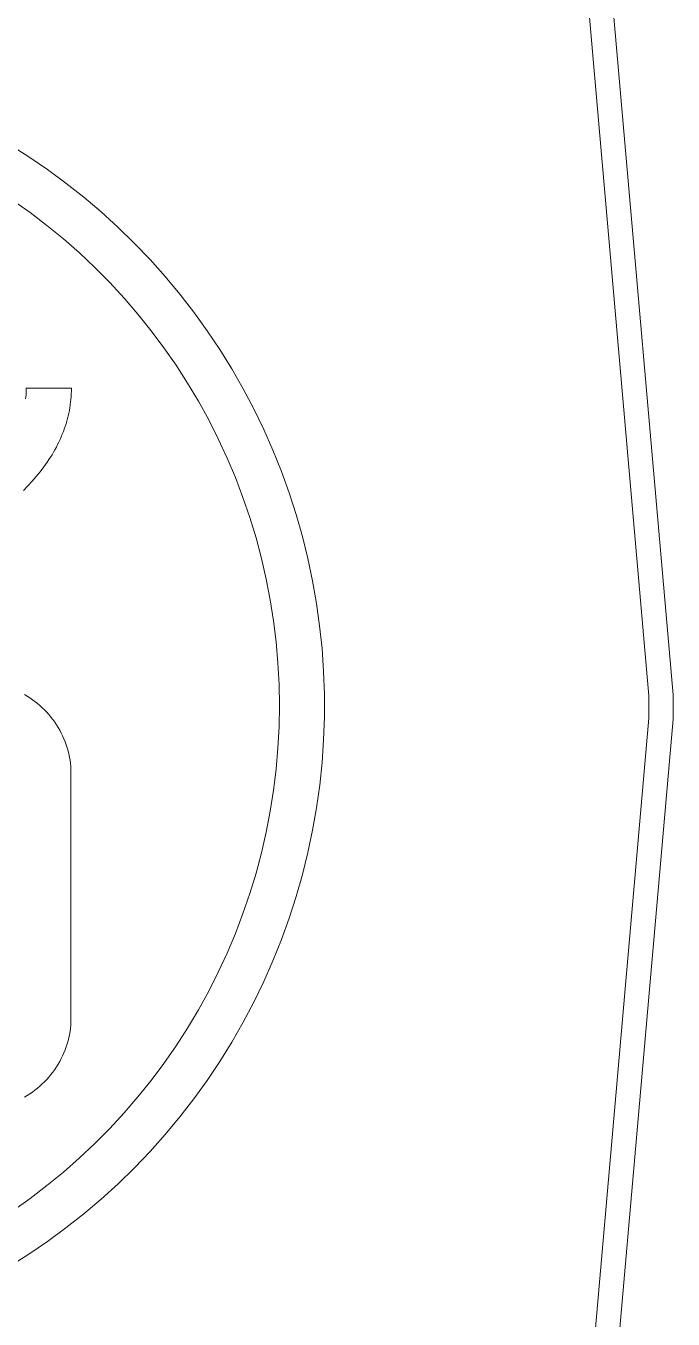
# Model space of a CAD drawing. Header units: inches. Extents: x -10 to 196, y -2 to 124.
# Drawn here: x 110.232 to 111.28, y 56.934 to 59.028 of the extents above; entities that cross this region are included whole.
import ezdxf

# ---------------------------------------------------------------- set-up
doc = ezdxf.new("R2010")
doc.units = ezdxf.units.IN
doc.layers.add('ZANO_R', color=7, linetype='Continuous', lineweight=0)

msp = doc.modelspace()

# ---------------------------------------------------------------- linework, layer by layer
at = {"layer": 'ZANO_R'}
for p, q in [((111.24091, 57.94339), (111.02949, 60.36051)), ((111.28028, 57.94511), (111.06871, 60.36394)), ((110.20506, 58.83579), (110.23624, 58.81606)), ((110.23624, 58.81606), (110.26672, 58.79526)), ((110.26672, 58.79526), (110.29646, 58.77342)), ((110.29646, 58.77342), (110.32543, 58.75055)), ((110.23854, 58.72559), (110.21049, 58.74545)), ((110.32543, 58.75055), (110.35358, 58.7267)), ((110.26588, 58.70476), (110.23854, 58.72559)), ((110.35358, 58.7267), (110.38089, 58.70188)), ((110.29248, 58.683), (110.26588, 58.70476)), ((110.38089, 58.70188), (110.40732, 58.67613)), ((110.31831, 58.66033), (110.29248, 58.683)), ((110.34333, 58.63678), (110.31831, 58.66033)), ((110.40732, 58.67613), (110.43284, 58.64948)), ((110.43284, 58.64948), (110.45742, 58.62196)), ((110.36753, 58.61237), (110.34333, 58.63678)), ((110.45742, 58.62196), (110.48103, 58.5936)), ((110.39086, 58.58714), (110.36753, 58.61237)), ((110.4133, 58.56112), (110.39086, 58.58714)), ((110.48103, 58.5936), (110.50365, 58.56444)), ((110.43483, 58.53433), (110.4133, 58.56112)), ((110.50365, 58.56444), (110.52523, 58.53452)), ((110.45541, 58.50681), (110.43483, 58.53433)), ((110.52523, 58.53452), (110.54577, 58.50386)), ((110.47502, 58.47859), (110.45541, 58.50681)), ((110.54577, 58.50386), (110.56523, 58.47251)), ((110.49365, 58.44971), (110.47502, 58.47859)), ((110.56523, 58.47251), (110.58358, 58.4405)), ((110.51126, 58.42019), (110.49365, 58.44971)), ((110.23163, 58.4275), (110.23197, 58.43091)), ((110.23197, 58.43091), (110.23221, 58.43433)), ((110.23221, 58.43433), (110.23235, 58.43776)), ((110.23235, 58.43776), (110.2324, 58.4412)), ((110.2324, 58.4412), (110.3054, 58.4412)), ((110.30519, 58.43219), (110.30493, 58.4277)), ((110.30535, 58.43668), (110.30519, 58.43219)), ((110.3054, 58.4412), (110.30535, 58.43668)), ((110.58358, 58.4405), (110.60082, 58.40787)), ((110.2312, 58.42409), (110.23163, 58.4275)), ((110.30286, 58.40994), (110.30209, 58.40554)), ((110.30353, 58.41436), (110.30286, 58.40994)), ((110.3041, 58.41879), (110.30353, 58.41436)), ((110.30457, 58.42324), (110.3041, 58.41879)), ((110.30493, 58.4277), (110.30457, 58.42324)), ((110.52784, 58.39009), (110.51126, 58.42019)), ((110.60082, 58.40787), (110.61692, 58.37466)), ((110.29801, 58.38813), (110.29674, 58.38383)), ((110.29918, 58.39246), (110.29801, 58.38813)), ((110.30025, 58.3968), (110.29918, 58.39246)), ((110.30122, 58.40116), (110.30025, 58.3968)), ((110.30209, 58.40554), (110.30122, 58.40116)), ((110.54336, 58.35943), (110.52784, 58.39009)), ((110.29071, 58.3668), (110.28896, 58.3626)), ((110.29236, 58.37103), (110.29071, 58.3668)), ((110.29392, 58.37528), (110.29236, 58.37103)), ((110.29538, 58.37954), (110.29392, 58.37528)), ((110.29674, 58.38383), (110.29538, 58.37954)), ((110.61692, 58.37466), (110.63185, 58.34092)), ((110.28103, 58.34599), (110.27882, 58.34189)), ((110.28315, 58.35011), (110.28103, 58.34599)), ((110.28518, 58.35425), (110.28315, 58.35011)), ((110.28712, 58.35841), (110.28518, 58.35425)), ((110.28896, 58.3626), (110.28712, 58.35841)), ((110.5578, 58.32825), (110.54336, 58.35943)), ((110.26906, 58.32573), (110.26639, 58.32175)), ((110.27163, 58.32973), (110.26906, 58.32573)), ((110.27412, 58.33376), (110.27163, 58.32973)), ((110.27651, 58.33782), (110.27412, 58.33376)), ((110.27882, 58.34189), (110.27651, 58.33782)), ((110.57116, 58.29658), (110.5578, 58.32825)), ((110.63185, 58.34092), (110.6456, 58.30668)), ((110.25486, 58.30606), (110.24857, 58.29837)), ((110.2608, 58.31385), (110.25486, 58.30606)), ((110.26364, 58.31779), (110.2608, 58.31385)), ((110.26639, 58.32175), (110.26364, 58.31779)), ((110.6456, 58.30668), (110.65815, 58.27198)), ((110.23498, 58.2833), (110.22769, 58.27593)), ((110.24194, 58.29078), (110.23498, 58.2833)), ((110.24857, 58.29837), (110.24194, 58.29078)), ((110.58341, 58.26447), (110.57116, 58.29658)), ((110.59454, 58.23196), (110.58341, 58.26447)), ((110.65815, 58.27198), (110.6695, 58.23687)), ((110.60453, 58.19908), (110.59454, 58.23196)), ((110.6695, 58.23687), (110.67961, 58.20138)), ((110.61338, 58.16587), (110.60453, 58.19908)), ((110.67961, 58.20138), (110.68849, 58.16556)), ((110.62106, 58.13237), (110.61338, 58.16587)), ((110.68849, 58.16556), (110.69613, 58.12946)), ((110.62758, 58.09863), (110.62106, 58.13237)), ((110.69613, 58.12946), (110.7025, 58.09312)), ((110.63293, 58.06468), (110.62758, 58.09863)), ((110.7025, 58.09312), (110.70761, 58.05657)), ((110.63709, 58.03057), (110.63293, 58.06468)), ((110.70761, 58.05657), (110.71145, 58.01987)), ((110.64007, 57.99633), (110.63709, 58.03057)), ((110.71145, 58.01987), (110.71401, 57.98306)), ((110.64186, 57.96201), (110.64007, 57.99633)), ((110.71401, 57.98306), (110.71529, 57.94618)), ((110.64245, 57.92765), (110.64186, 57.96201)), ((110.22919, 57.94545), (110.23363, 57.94285)), ((110.23363, 57.94285), (110.23799, 57.9401)), ((110.23799, 57.9401), (110.24224, 57.9372)), ((110.24224, 57.9372), (110.24639, 57.93415)), ((110.24639, 57.93415), (110.25044, 57.93096)), ((110.25044, 57.93096), (110.25437, 57.92764)), ((110.25437, 57.92764), (110.25818, 57.92418)), ((110.64185, 57.89329), (110.64245, 57.92765)), ((110.71529, 57.94618), (110.71529, 57.90928)), ((111.24091, 57.94339), (111.24091, 57.90745)), ((111.28028, 57.90573), (111.28028, 57.94511)), ((110.25818, 57.92418), (110.26188, 57.92059)), ((110.26188, 57.92059), (110.26544, 57.91687)), ((110.26544, 57.91687), (110.26888, 57.91304)), ((110.26888, 57.91304), (110.27218, 57.90909)), ((110.27218, 57.90909), (110.27535, 57.90502)), ((110.27535, 57.90502), (110.27837, 57.90085)), ((110.71529, 57.90928), (110.71401, 57.8724)), ((111.02949, 55.49033), (111.24091, 57.90745)), ((111.06871, 55.4869), (111.28028, 57.90573)), ((110.27837, 57.90085), (110.28124, 57.89658)), ((110.28124, 57.89658), (110.28397, 57.89221)), ((110.28397, 57.89221), (110.28654, 57.88775)), ((110.28654, 57.88775), (110.28896, 57.8832)), ((110.64006, 57.85897), (110.64185, 57.89329)), ((110.28896, 57.8832), (110.29122, 57.87857)), ((110.29122, 57.87857), (110.29332, 57.87387)), ((110.29332, 57.87387), (110.29525, 57.8691)), ((110.29525, 57.8691), (110.29702, 57.86426)), ((110.29702, 57.86426), (110.29862, 57.85937)), ((110.71401, 57.8724), (110.71145, 57.83559)), ((110.29862, 57.85937), (110.30005, 57.85442)), ((110.30005, 57.85442), (110.30131, 57.84943)), ((110.30131, 57.84943), (110.3024, 57.84439)), ((110.3024, 57.84439), (110.30331, 57.83932)), ((110.63708, 57.82473), (110.64006, 57.85897)), ((110.30331, 57.83932), (110.30404, 57.83423)), ((110.30404, 57.83423), (110.3046, 57.82911)), ((110.3046, 57.82911), (110.3046, 57.41021)), ((110.63292, 57.79062), (110.63708, 57.82473)), ((110.71145, 57.83559), (110.70762, 57.79889)), ((110.62757, 57.75667), (110.63292, 57.79062)), ((110.70762, 57.79889), (110.70251, 57.76235)), ((110.70251, 57.76235), (110.69614, 57.726)), ((110.62105, 57.72293), (110.62757, 57.75667)), ((110.61336, 57.68944), (110.62105, 57.72293)), ((110.69614, 57.726), (110.68851, 57.6899)), ((110.60451, 57.65623), (110.61336, 57.68944)), ((110.68851, 57.6899), (110.67964, 57.65408)), ((110.59451, 57.62335), (110.60451, 57.65623)), ((110.67964, 57.65408), (110.66952, 57.61859)), ((110.58338, 57.59083), (110.59451, 57.62335)), ((110.66952, 57.61859), (110.65818, 57.58348)), ((110.57113, 57.55873), (110.58338, 57.59083)), ((110.65818, 57.58348), (110.64563, 57.54878)), ((110.55777, 57.52706), (110.57113, 57.55873)), ((110.64563, 57.54878), (110.63188, 57.51454)), ((110.54332, 57.49588), (110.55777, 57.52706)), ((110.63188, 57.51454), (110.61695, 57.48079)), ((110.5278, 57.46522), (110.54332, 57.49588)), ((110.61695, 57.48079), (110.60086, 57.44758)), ((110.51122, 57.43512), (110.5278, 57.46522)), ((110.60086, 57.44758), (110.58362, 57.41496)), ((110.49361, 57.40561), (110.51122, 57.43512)), ((110.30404, 57.40509), (110.30331, 57.39999)), ((110.3046, 57.41021), (110.30404, 57.40509)), ((110.47498, 57.37673), (110.49361, 57.40561)), ((110.58362, 57.41496), (110.56527, 57.38295)), ((110.30005, 57.3849), (110.29862, 57.37995)), ((110.30131, 57.38989), (110.30005, 57.3849)), ((110.3024, 57.39492), (110.30131, 57.38989)), ((110.30331, 57.39999), (110.3024, 57.39492)), ((110.56527, 57.38295), (110.54581, 57.35159)), ((110.29122, 57.36074), (110.28896, 57.35611)), ((110.29332, 57.36544), (110.29122, 57.36074)), ((110.29525, 57.37022), (110.29332, 57.36544)), ((110.29702, 57.37505), (110.29525, 57.37022)), ((110.29862, 57.37995), (110.29702, 57.37505)), ((110.45536, 57.34851), (110.47498, 57.37673)), ((110.28124, 57.34274), (110.27837, 57.33846)), ((110.28397, 57.34711), (110.28124, 57.34274)), ((110.28654, 57.35157), (110.28397, 57.34711)), ((110.28896, 57.35611), (110.28654, 57.35157)), ((110.43478, 57.32099), (110.45536, 57.34851)), ((110.54581, 57.35159), (110.52528, 57.32093)), ((110.26544, 57.32244), (110.26188, 57.31873)), ((110.26888, 57.32628), (110.26544, 57.32244)), ((110.27218, 57.33023), (110.26888, 57.32628)), ((110.27535, 57.33429), (110.27218, 57.33023)), ((110.27837, 57.33846), (110.27535, 57.33429)), ((110.41325, 57.2942), (110.43478, 57.32099)), ((110.52528, 57.32093), (110.50369, 57.291)), ((110.23799, 57.29922), (110.23363, 57.29646)), ((110.24224, 57.30212), (110.23799, 57.29922)), ((110.24639, 57.30516), (110.24224, 57.30212)), ((110.25044, 57.30835), (110.24639, 57.30516)), ((110.25437, 57.31168), (110.25044, 57.30835)), ((110.25818, 57.31514), (110.25437, 57.31168)), ((110.26188, 57.31873), (110.25818, 57.31514)), ((110.23363, 57.29646), (110.22919, 57.29386)), ((110.3908, 57.26818), (110.41325, 57.2942)), ((110.50369, 57.291), (110.48108, 57.26184)), ((110.36747, 57.24295), (110.3908, 57.26818)), ((110.48108, 57.26184), (110.45747, 57.23348)), ((110.34327, 57.21854), (110.36747, 57.24295)), ((110.31825, 57.19499), (110.34327, 57.21854)), ((110.45747, 57.23348), (110.4329, 57.20596)), ((110.29242, 57.17233), (110.31825, 57.19499)), ((110.4329, 57.20596), (110.40738, 57.17931)), ((110.26581, 57.15057), (110.29242, 57.17233)), ((110.40738, 57.17931), (110.38095, 57.15355)), ((110.38095, 57.15355), (110.35364, 57.12874)), ((110.23847, 57.12975), (110.26581, 57.15057)), ((110.21043, 57.10989), (110.23847, 57.12975)), ((110.35364, 57.12874), (110.32549, 57.10488)), ((110.32549, 57.10488), (110.29653, 57.08201)), ((110.29653, 57.08201), (110.26679, 57.06017)), ((110.26679, 57.06017), (110.23631, 57.03937)), ((110.23631, 57.03937), (110.20513, 57.01964))]:
    msp.add_line(p, q, dxfattribs=at)

doc.saveas('drawing.dxf')
